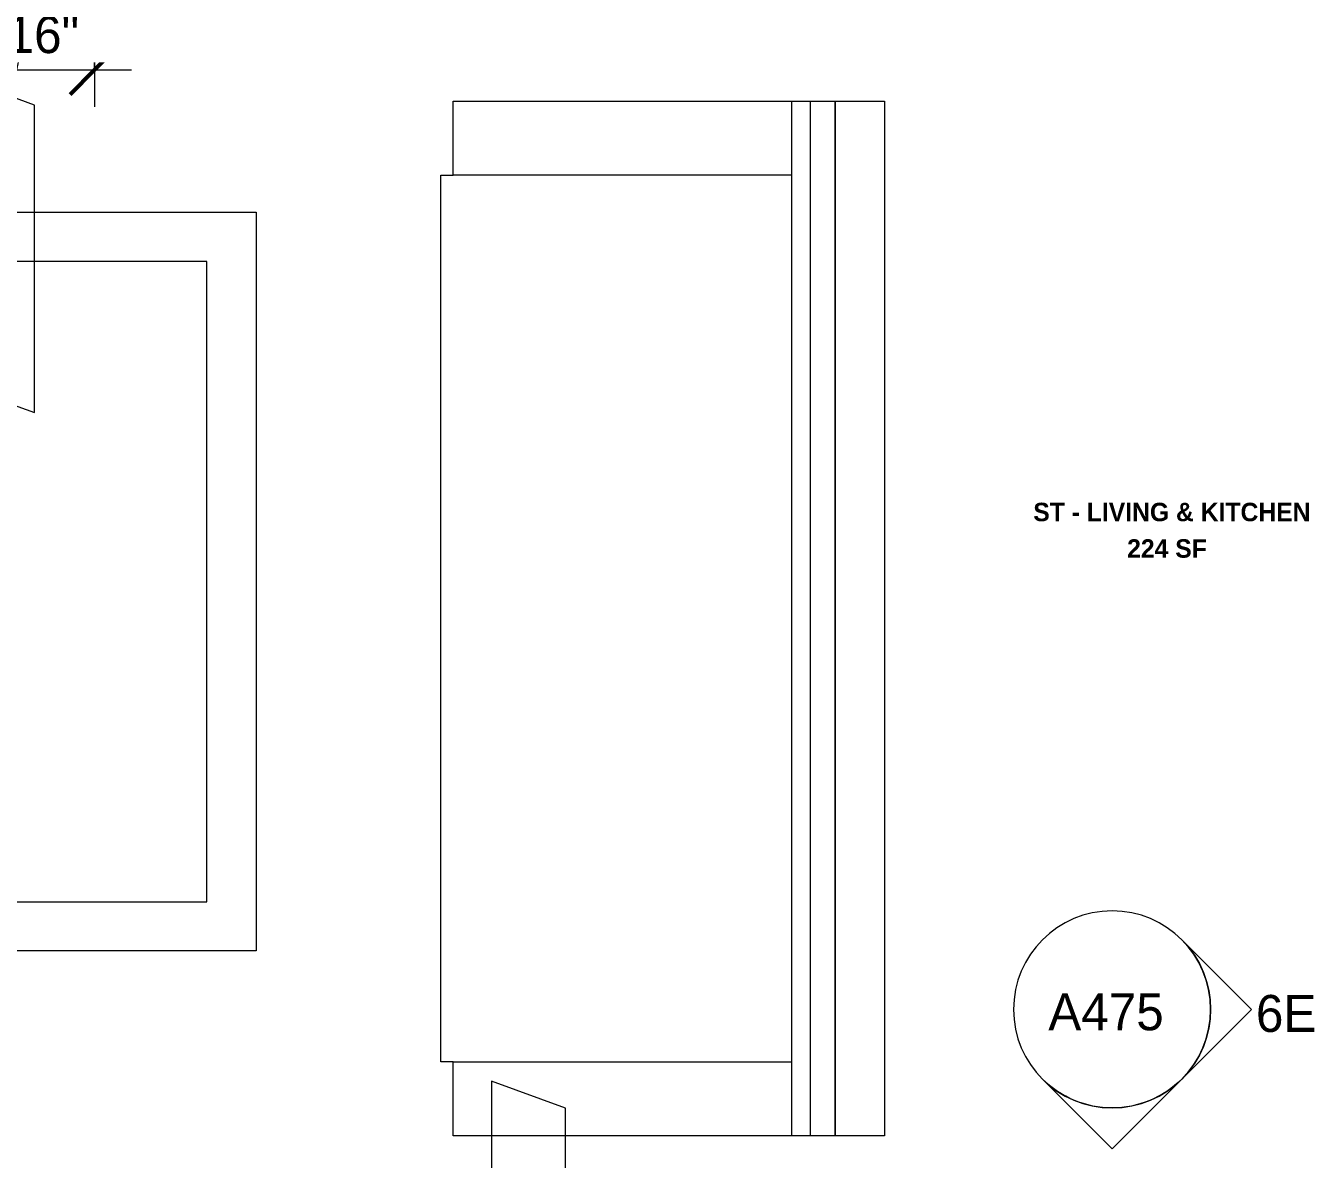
# Model space of a CAD drawing. Header units: inches. Extents: x -4058 to -1781, y 9814 to 12289.
# Drawn here: x -2674.3 to -2569.7, y 10716.3 to 10808.4 of the extents above; entities that cross this region are included whole.
import ezdxf

# ---------------------------------------------------------------- set-up
doc = ezdxf.new("R2010")
doc.units = ezdxf.units.IN
doc.header["$MEASUREMENT"] = 0
for name, color, linetype, lineweight in [('A-ANNO-DIMS', 211, 'Continuous', 9), ('A-ANNO-DIMS-32', 211, 'Continuous', 9), ('A-AREA-IDEN', 2, 'Continuous', 9), ('A-DOOR-2', 31, 'Continuous', 9), ('A-DOOR-FRAM', 31, 'Continuous', 9), ('A-WALL-IDEN', 211, 'Continuous', 9), ('G-ANNO-SYMB-3', 111, 'Continuous', 9), ('I-FURN', 30, 'Continuous', 9)]:
    doc.layers.add(name, color=color, linetype=linetype, lineweight=lineweight)
doc.styles.add('Century Gothic', font='ufonts.com_century-gothic.ttf', dxfattribs={"height": 3})
doc.styles.add('Century Gothic_B', font='GOTHICB.TTF', dxfattribs={"height": 1.5})
doc.dimstyles.new('THE_DIMENSION_STRING_4', dxfattribs={"dimscale": 12, "dimtxt": 3.132505, "dimasz": 0.333333, "dimexe": 0.25, "dimexo": 0.166667, "dimgap": 0.041667, "dimtad": 1, "dimdec": 4, "dimrnd": 0.0625, "dimzin": 3, "dimdsep": 46, "dimlunit": 4, "dimtxsty": 'Century Gothic', "dimblk1": 'OBLIQUE', "dimblk2": 'OBLIQUE', "dimsah": 1, "dimcen": 0.09, "dimdle": 0.25, "dimazin": 0, "dimtfac": 1, "dimtdec": 4, "dimtix": 1, "dimtmove": 0, "dimatfit": 3, "dimfxl": 1, "dimtvp": 1, "dimtfill": 1, "dimfrac": 2, "dimtolj": 1, "dimtzin": 0, "dimarcsym": 2})

# ---------------------------------------------------------------- blocks, each defined once
blk = doc.blocks.new('Couch-Both_Arms-Generic - 1-1372852-UNIT PLANS - 2ND FLOOR')
at = {"layer": 'I-FURN'}
for p, q in [((-36, 18.5), (36, 18.5)), ((-36, 17.5), (-36, 18.5)), ((36, 18.5), (36, 17.5)), ((-42, 17.5), (-36, 17.5)), ((-42, -10), (-42, 17.5)), ((-36, 17.5), (-36, -10)), ((36, 17.5), (42, 17.5)), ((36, -10), (36, 17.5)), ((42, 17.5), (42, -10)), ((-42, -10), (42, -10)), ((-42, -13.5), (-42, -10)), ((42, -10), (42, -13.5)), ((-42, -11.5), (42, -11.5)), ((-42, -13.5), (42, -13.5)), ((-42, -17.5), (-42, -13.5)), ((42, -13.5), (-42, -13.5)), ((42, -13.5), (42, -17.5)), ((42, -17.5), (-42, -17.5))]:
    blk.add_line(p, q, dxfattribs=at)
blk = doc.blocks.new('Table-Coffee - one-1372853-UNIT PLANS - 2ND FLOOR')
at = {"layer": 'I-FURN'}
for p, q in [((-29.28, 11.25), (30.72, 11.25)), ((-29.28, -18.75), (-29.28, 11.25)), ((30.72, 11.25), (30.72, -18.75)), ((26.72, 7.25), (-25.28, 7.25)), ((-25.28, 7.25), (-25.28, -14.75)), ((26.72, -14.75), (26.72, 7.25)), ((-25.28, -14.75), (26.72, -14.75)), ((30.72, -18.75), (-29.28, -18.75))]:
    blk.add_line(p, q, dxfattribs=at)
blk = doc.blocks.new('SWING - SINGLE - FLUSH - SWING - 34_ x 80_ - WITH ACOUSTICAL SEAL-3983847-UNIT PLANS - 2ND FLOOR')
at = {"layer": 'A-DOOR-2'}
for p, q in [((15, 2.37), (15, 36.38)), ((17, 36.38), (15, 36.38)), ((17, 2.37), (17, 36.38)), ((17, 2.37), (15, 2.37))]:
    blk.add_line(p, q, dxfattribs=at)
blk.add_arc((17, 2.37), 34.07, 93.3657, 180, dxfattribs=at)
at = {"layer": 'A-DOOR-FRAM'}
for p, q in [((-17, 2.87), (-19, 2.87)), ((-19, 2.87), (-19, 2.37)), ((-19, 2.37), (-17, 2.37)), ((-17, 2.37), (-17, 2.87)), ((19, 2.87), (17, 2.87)), ((17, 2.87), (17, 2.37)), ((17, 2.37), (19, 2.37)), ((19, 2.37), (19, 2.87))]:
    blk.add_line(p, q, dxfattribs=at)
blk = doc.blocks.new('Elevation - Filled Arrow-152140-UNIT PLANS - 2ND FLOOR')
at = {"layer": 'G-ANNO-SYMB-3'}
for start, end in [(360, 180), (180, 360)]:
    blk.add_arc((0, 0), 0.25, start, end, dxfattribs=at)
blk = doc.blocks.new('Elevation - Filled Arrow-151867-UNIT PLANS - 2ND FLOOR')
at = {"layer": 'G-ANNO-SYMB-3'}
for p, q in [((0, 0.3536), (-0.1768, 0.1768)), ((0.1768, 0.1768), (0, 0.3536))]:
    blk.add_line(p, q, dxfattribs=at)
blk.add_arc((0, 0), 0.25, 45, 135, dxfattribs=at)
blk = doc.blocks.new('Wall Tag - Arch Wall-3956453-UNIT PLANS - 2ND FLOOR')
at = {"layer": 'A-WALL-IDEN'}
for p, q in [((-0.3561, 0.0937), (-0.4244, -0.0937)), ((0.4244, 0.0937), (-0.3561, 0.0937)), ((0.3561, -0.0937), (0.4244, 0.0937)), ((-0.4244, -0.0937), (0.3561, -0.0937))]:
    blk.add_line(p, q, dxfattribs=at)
blk = doc.blocks.new('DIMBLOCK957-UNIT PLANS - 2ND FLOOR')
at = {"layer": 'A-ANNO-DIMS-32'}
for p, q in [((-2668.72, 10812.2), (-2668.72, 10801.82)), ((-2668.72, 10804.82), (-2668.72, 10812.2)), ((-2691.16, 10805.13), (-2691.16, 10801.82)), ((-2691.16, 10804.82), (-2691.16, 10805.13)), ((-2691.16, 10804.82), (-2665.72, 10804.82))]:
    blk.add_line(p, q, dxfattribs=at)
at = {"layer": 'A-ANNO-DIMS-32', "lineweight": 50}
for p, q in [((-2691.16, 10804.82), (-2689.16, 10806.82)), ((-2668.72, 10804.82), (-2666.72, 10806.82)), ((-2691.16, 10804.82), (-2693.16, 10802.82)), ((-2668.72, 10804.82), (-2670.72, 10802.82))]:
    blk.add_line(p, q, dxfattribs=at)
at = {"layer": 'A-ANNO-DIMS-32', "color": 0, "insert": (-2691.35, 10809.17), "char_height": 3, "width": 27.387, "attachment_point": 1, "line_spacing_factor": 0.984502, "style": 'Century Gothic', "bg_fill": 3, "box_fill_scale": 1.25, "bg_fill_color": 256, "bg_fill_true_color": 13158600, "bg_fill_transparency": 0}
blk.add_mtext('1\' - 10 7/16"', dxfattribs=at)
blk = doc.blocks.new('_Oblique')
at = {"color": 0, "linetype": 'ByBlock', "lineweight": -2}
blk.add_line((-0.5, -0.5), (0.5, 0.5), dxfattribs=at)

msp = doc.modelspace()

# ---------------------------------------------------------------- block references
at = {"layer": 'A-DOOR-2', "rotation": 180}
msp.add_blockref('SWING - SINGLE - FLUSH - SWING - 34_ x 80_ - WITH ACOUSTICAL SEAL-3983847-UNIT PLANS - 2ND FLOOR', (-2691.16124, 10815.13481), dxfattribs=at)
at = {"layer": 'A-WALL-IDEN', "xscale": 31.99999999999999, "yscale": 31.99999999999999, "zscale": 31.99999999999999, "rotation": 89.99999999999991}
for p in [(-2676.60259, 10790.55995), (-2633.49356, 10709.10967)]:
    msp.add_blockref('Wall Tag - Arch Wall-3956453-UNIT PLANS - 2ND FLOOR', p, dxfattribs=at)
at = {"layer": 'G-ANNO-SYMB-3', "xscale": 31.99999999999999, "yscale": 31.99999999999999, "zscale": 31.99999999999999}
msp.add_blockref('Elevation - Filled Arrow-152140-UNIT PLANS - 2ND FLOOR', (-2586.10733, 10728.51406), dxfattribs=at)
at = {"layer": 'G-ANNO-SYMB-3', "extrusion": (0, 0, -1), "xscale": 31.99999999999999, "yscale": 31.99999999999999, "zscale": 31.99999999999999}
for rotation in [90.00000000000131, 180]:
    msp.add_blockref('Elevation - Filled Arrow-151867-UNIT PLANS - 2ND FLOOR', (2586.10733, 10728.51406), dxfattribs=dict(at, rotation=rotation))
at = {"layer": 'I-FURN'}
for name, p, rotation in [('Couch-Both_Arms-Generic - 1-1372852-UNIT PLANS - 2ND FLOOR', (-2622.09874, 10760.25961), 90.00000000002031), ('Table-Coffee - one-1372853-UNIT PLANS - 2ND FLOOR', (-2666.85027, 10763.97874), 270.0000000000165)]:
    msp.add_blockref(name, p, dxfattribs=dict(at, rotation=rotation))

# ---------------------------------------------------------------- texts
at = {"layer": 'A-AREA-IDEN', "char_height": 1.5, "attachment_point": 1, "style": 'Century Gothic_B'}
for s, insert, width in [('ST - LIVING & KITCHEN', (-2592.50532, 10769.65676), 25.553), ('224 SF', (-2584.88327, 10766.69505), 7.07)]:
    msp.add_mtext(s, dxfattribs=dict(at, insert=insert, width=width))
at = {"layer": 'G-ANNO-SYMB-3', "char_height": 3, "attachment_point": 1, "style": 'Century Gothic'}
for s, insert, width in [('A475', (-2591.28327, 10729.82049), 12.221), ('6E', (-2574.42833, 10729.68606), 5.555)]:
    msp.add_mtext(s, dxfattribs=dict(at, insert=insert, width=width))

# ---------------------------------------------------------------- next in the draw order: dimensions: what is measured, and where the dimension line sits
at = {"layer": 'A-ANNO-DIMS'}
dim = msp.add_linear_dim(base=(-2668.72374, 10804.81993), p1=(-2691.16124, 10807.13481), p2=(-2668.72374, 10814.20122), dimstyle='THE_DIMENSION_STRING_4', override={"dimpost": '<>', "dimfxl": 23.523938}, dxfattribs=at)
dim.commit()
dim.dimension.update_dxf_attribs({"geometry": 'DIMBLOCK957-UNIT PLANS - 2ND FLOOR', "text_midpoint": (-2679.94249, 10807.06161)})

doc.saveas('drawing.dxf')
